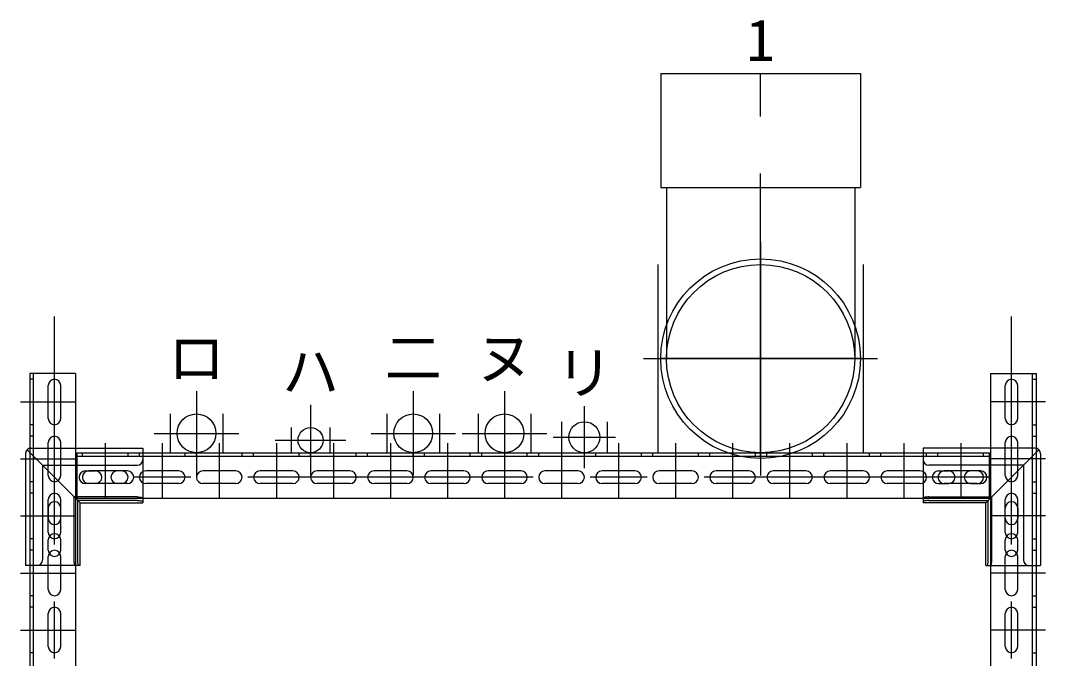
# Model space of a CAD drawing. Units: millimetres at full size, sheet at 1:50. Extents: x -29943 to 12787, y -4404 to 10657.
# Drawn here: x -1736 to -838, y 2860 to 3420 of the extents above; entities that cross this region are included whole.
import ezdxf
from ezdxf.enums import TextEntityAlignment as Align

# ---------------------------------------------------------------- set-up
doc = ezdxf.new("R2010")
doc.units = ezdxf.units.MM
doc.header["$LTSCALE"] = 50
doc.linetypes.add('CHAIN1', pattern=[8, 5, -1, 1, -1])
for name, color, linetype, lineweight in [('0-0_マルチ横', 3, 'Continuous', 9), ('0-1_接続金具', 7, 'Continuous', 18), ('0-3_マルチ縦', 3, 'Continuous', 9), ('0-F_文字', 7, 'Continuous', 9), ('1-0_1\u3000脱臭配管', 4, 'Continuous', 9), ('2-1_18\u3000汚泥洗浄設備用', 4, 'Continuous', 9), ('2-2_19\u3000ベーパライザ―用', 4, 'Continuous', 9), ('2-3_20\u3000ガス漏れ警報装置用', 4, 'Continuous', 9), ('2-8_25\u3000VRヒーター', 4, 'Continuous', 9), ('2-9_26\u3000VR制御線', 4, 'Continuous', 9)]:
    doc.layers.add(name, color=color, linetype=linetype, lineweight=lineweight)
doc.styles.add('ＭＳ ゴシック', font='')
doc.styles.get('ＭＳ ゴシック').set_extended_font_data('MS Gothic')

msp = doc.modelspace()

# ---------------------------------------------------------------- linework, layer by layer
at = {"layer": '0-0_マルチ横', "color": 4, "linetype": 'CHAIN1'}
for p, q in [((-1662.07, 3048.76), (-1662.07, 3000.46)), ((-1612.07, 3048.76), (-1612.07, 3000.46)), ((-1562.07, 3048.76), (-1562.07, 3000.46)), ((-1512.07, 3048.76), (-1512.07, 3000.46)), ((-1462.07, 3048.76), (-1462.07, 3000.46)), ((-1412.07, 3048.76), (-1412.07, 3000.46)), ((-1362.07, 3048.76), (-1362.07, 3000.46)), ((-1312.07, 3048.76), (-1312.07, 3000.46)), ((-1262.07, 3048.76), (-1262.07, 3000.46)), ((-1212.07, 3048.76), (-1212.07, 3000.46)), ((-1162.07, 3048.76), (-1162.07, 3000.46)), ((-1112.07, 3048.76), (-1112.07, 3000.46)), ((-1062.07, 3048.76), (-1062.07, 3000.46)), ((-1012.07, 3048.76), (-1012.07, 3000.46)), ((-962.07, 3048.76), (-962.07, 3000.46)), ((-912.07, 3048.76), (-912.07, 3000.46)), ((-887.07, 3018.96), (-1687.07, 3018.96))]:
    msp.add_line(p, q, dxfattribs=at)
at = {"layer": '0-0_マルチ横'}
for p, q in [((-1687.07, 3040.46), (-1687.07, 3000.46)), ((-1687.07, 3040.46), (-887.07, 3040.46)), ((-887.07, 3037.26), (-1687.07, 3037.26)), ((-1682.07, 3037.26), (-1682.07, 3040.46)), ((-1642.07, 3037.26), (-1642.07, 3040.46)), ((-1632.07, 3037.26), (-1632.07, 3040.46)), ((-1592.07, 3037.26), (-1592.07, 3040.46)), ((-1582.07, 3037.26), (-1582.07, 3040.46)), ((-1542.07, 3037.26), (-1542.07, 3040.46)), ((-1532.07, 3037.26), (-1532.07, 3040.46)), ((-1492.07, 3037.26), (-1492.07, 3040.46)), ((-1482.07, 3037.26), (-1482.07, 3040.46)), ((-1442.07, 3037.26), (-1442.07, 3040.46)), ((-1432.07, 3037.26), (-1432.07, 3040.46)), ((-1392.07, 3037.26), (-1392.07, 3040.46)), ((-1382.07, 3037.26), (-1382.07, 3040.46)), ((-1342.07, 3037.26), (-1342.07, 3040.46)), ((-1332.07, 3037.26), (-1332.07, 3040.46)), ((-1292.07, 3037.26), (-1292.07, 3040.46)), ((-1282.07, 3037.26), (-1282.07, 3040.46)), ((-1242.07, 3037.26), (-1242.07, 3040.46)), ((-1232.07, 3037.26), (-1232.07, 3040.46)), ((-1192.07, 3037.26), (-1192.07, 3040.46)), ((-1182.07, 3037.26), (-1182.07, 3040.46)), ((-1142.07, 3037.26), (-1142.07, 3040.46)), ((-1132.07, 3037.26), (-1132.07, 3040.46)), ((-1092.07, 3037.26), (-1092.07, 3040.46)), ((-1082.07, 3037.26), (-1082.07, 3040.46)), ((-1042.07, 3037.26), (-1042.07, 3040.46)), ((-1032.07, 3037.26), (-1032.07, 3040.46)), ((-992.07, 3037.26), (-992.07, 3040.46)), ((-982.07, 3037.26), (-982.07, 3040.46)), ((-942.07, 3037.26), (-942.07, 3040.46)), ((-932.07, 3037.26), (-932.07, 3040.46)), ((-892.07, 3037.26), (-892.07, 3040.46)), ((-887.07, 3040.46), (-887.07, 3000.46)), ((-1647.57, 3024.46), (-1676.57, 3024.46)), ((-1597.57, 3024.46), (-1626.57, 3024.46)), ((-1547.57, 3024.46), (-1576.57, 3024.46)), ((-1497.57, 3024.46), (-1526.57, 3024.46)), ((-1447.57, 3024.46), (-1476.57, 3024.46)), ((-1397.57, 3024.46), (-1426.57, 3024.46)), ((-1347.57, 3024.46), (-1376.57, 3024.46)), ((-1297.57, 3024.46), (-1326.57, 3024.46)), ((-1247.57, 3024.46), (-1276.57, 3024.46)), ((-1197.57, 3024.46), (-1226.57, 3024.46)), ((-1147.57, 3024.46), (-1176.57, 3024.46)), ((-1097.57, 3024.46), (-1126.57, 3024.46)), ((-1047.57, 3024.46), (-1076.57, 3024.46)), ((-997.57, 3024.46), (-1026.57, 3024.46)), ((-947.57, 3024.46), (-976.57, 3024.46)), ((-897.57, 3024.46), (-926.57, 3024.46)), ((-1647.57, 3013.46), (-1676.57, 3013.46)), ((-1597.57, 3013.46), (-1626.57, 3013.46)), ((-1547.57, 3013.46), (-1576.57, 3013.46)), ((-1497.57, 3013.46), (-1526.57, 3013.46)), ((-1447.57, 3013.46), (-1476.57, 3013.46)), ((-1397.57, 3013.46), (-1426.57, 3013.46)), ((-1347.57, 3013.46), (-1376.57, 3013.46)), ((-1297.57, 3013.46), (-1326.57, 3013.46)), ((-1247.57, 3013.46), (-1276.57, 3013.46)), ((-1197.57, 3013.46), (-1226.57, 3013.46)), ((-1147.57, 3013.46), (-1176.57, 3013.46)), ((-1097.57, 3013.46), (-1126.57, 3013.46)), ((-1047.57, 3013.46), (-1076.57, 3013.46)), ((-997.57, 3013.46), (-1026.57, 3013.46)), ((-947.57, 3013.46), (-976.57, 3013.46)), ((-897.57, 3013.46), (-926.57, 3013.46)), ((-1687.07, 3000.46), (-887.07, 3000.46))]:
    msp.add_line(p, q, dxfattribs=at)
for centre, start, end in [((-1676.57, 3018.96), 90, 270), ((-1647.57, 3018.96), 270, 90), ((-1626.57, 3018.96), 90, 270), ((-1597.57, 3018.96), 270, 90), ((-1576.57, 3018.96), 90, 270), ((-1547.57, 3018.96), 270, 90), ((-1526.57, 3018.96), 90, 270), ((-1497.57, 3018.96), 270, 90), ((-1476.57, 3018.96), 90, 270), ((-1447.57, 3018.96), 270, 90), ((-1426.57, 3018.96), 90, 270), ((-1397.57, 3018.96), 270, 90), ((-1376.57, 3018.96), 90, 270), ((-1347.57, 3018.96), 270, 90), ((-1326.57, 3018.96), 90, 270), ((-1297.57, 3018.96), 270, 90), ((-1276.57, 3018.96), 90, 270), ((-1247.57, 3018.96), 270, 90), ((-1226.57, 3018.96), 90, 270), ((-1197.57, 3018.96), 270, 90), ((-1176.57, 3018.96), 90, 270), ((-1147.57, 3018.96), 270, 90), ((-1126.57, 3018.96), 90, 270), ((-1097.57, 3018.96), 270, 90), ((-1076.57, 3018.96), 90, 270), ((-1047.57, 3018.96), 270, 90), ((-1026.57, 3018.96), 90, 270), ((-997.57, 3018.96), 270, 90), ((-976.57, 3018.96), 90, 270), ((-947.57, 3018.96), 270, 90), ((-926.57, 3018.96), 90, 270), ((-897.57, 3018.96), 270, 90)]:
    msp.add_arc(centre, 5.5, start, end, dxfattribs=at)
at = {"layer": '0-1_接続金具'}
for p, q in [((-1732.07, 3039.46), (-1732.07, 2941.46)), ((-1730.61, 3043), (-1684.07, 2996.46)), ((-1727.07, 3044.46), (-1629.07, 3044.46)), ((-1629.07, 3044.46), (-1629.07, 2996.46)), ((-945.07, 3044.46), (-945.07, 2996.46)), ((-847.07, 3044.46), (-945.07, 3044.46)), ((-843.54, 3043), (-890.07, 2996.46)), ((-842.07, 3039.46), (-842.07, 2941.46)), ((-1717.07, 3029.46), (-1717.07, 2946.46)), ((-1717.07, 3029.46), (-1634.07, 3029.46)), ((-857.07, 3029.46), (-940.07, 3029.46)), ((-857.07, 3029.46), (-857.07, 2946.46)), ((-1679.57, 3024.46), (-1670.57, 3024.46)), ((-1642.57, 3024.46), (-1651.57, 3024.46)), ((-931.57, 3024.46), (-922.57, 3024.46)), ((-894.57, 3024.46), (-903.57, 3024.46)), ((-1670.57, 3013.46), (-1679.57, 3013.46)), ((-1642.57, 3013.46), (-1651.57, 3013.46)), ((-931.57, 3013.46), (-922.57, 3013.46)), ((-903.57, 3013.46), (-894.57, 3013.46)), ((-1689.28, 2946.46), (-1689.28, 3001.67)), ((-1634.07, 3001.67), (-1689.28, 3001.67)), ((-940.07, 3001.67), (-884.86, 3001.67)), ((-884.86, 2946.46), (-884.86, 3001.67)), ((-1686.13, 2946.46), (-1686.13, 2998.52)), ((-1634.07, 2998.52), (-1686.13, 2998.52)), ((-940.07, 2998.52), (-888.01, 2998.52)), ((-888.01, 2946.46), (-888.01, 2998.52)), ((-1712.07, 2991.96), (-1712.07, 2982.96)), ((-1701.07, 2982.96), (-1701.07, 2991.96)), ((-873.07, 2982.96), (-873.07, 2991.96)), ((-862.07, 2991.96), (-862.07, 2982.96)), ((-1712.07, 2954.96), (-1712.07, 2963.96)), ((-1701.07, 2954.96), (-1701.07, 2963.96)), ((-873.07, 2954.96), (-873.07, 2963.96)), ((-862.07, 2954.96), (-862.07, 2963.96)), ((-1684.07, 2941.46), (-1732.07, 2941.46)), ((-890.07, 2941.46), (-842.07, 2941.46))]:
    msp.add_line(p, q, dxfattribs=at)
for points in [[(-1634.07, 3001.67), (-1633.2, 3001.66), (-1632.36, 3001.61), (-1631.57, 3001.54), (-1630.86, 3001.43), (-1630.24, 3001.31), (-1629.74, 3001.16), (-1629.37, 3001), (-1629.15, 3000.82), (-1629.07, 3000.64)], [(-940.07, 3001.67), (-940.94, 3001.66), (-941.78, 3001.61), (-942.57, 3001.54), (-943.29, 3001.43), (-943.9, 3001.31), (-944.4, 3001.16), (-944.77, 3001), (-945, 3000.82), (-945.07, 3000.64)], [(-1684.07, 2941.46), (-1684.07, 2996.46), (-1629.07, 2996.46)], [(-1634.07, 2998.52), (-1633.2, 2998.51), (-1632.36, 2998.46), (-1631.57, 2998.38), (-1630.86, 2998.28), (-1630.24, 2998.15), (-1629.74, 2998.01), (-1629.37, 2997.84), (-1629.15, 2997.67), (-1629.07, 2997.49)], [(-940.07, 2998.52), (-940.94, 2998.51), (-941.78, 2998.46), (-942.57, 2998.38), (-943.29, 2998.28), (-943.9, 2998.15), (-944.4, 2998.01), (-944.77, 2997.84), (-945, 2997.67), (-945.07, 2997.49)], [(-890.07, 2941.46), (-890.07, 2996.46), (-945.07, 2996.46)], [(-1688.25, 2941.46), (-1688.43, 2941.54), (-1688.6, 2941.77), (-1688.77, 2942.13), (-1688.91, 2942.63), (-1689.04, 2943.25), (-1689.14, 2943.96), (-1689.22, 2944.75), (-1689.26, 2945.6), (-1689.28, 2946.46)], [(-1685.1, 2941.46), (-1685.28, 2941.54), (-1685.45, 2941.77), (-1685.61, 2942.13), (-1685.76, 2942.63), (-1685.89, 2943.25), (-1685.99, 2943.96), (-1686.07, 2944.75), (-1686.11, 2945.6), (-1686.13, 2946.46)], [(-889.04, 2941.46), (-888.86, 2941.54), (-888.69, 2941.77), (-888.53, 2942.13), (-888.38, 2942.63), (-888.26, 2943.25), (-888.15, 2943.96), (-888.08, 2944.75), (-888.03, 2945.6), (-888.01, 2946.46)], [(-885.89, 2941.46), (-885.71, 2941.54), (-885.54, 2941.77), (-885.38, 2942.13), (-885.23, 2942.63), (-885.1, 2943.25), (-885, 2943.96), (-884.92, 2944.75), (-884.88, 2945.6), (-884.86, 2946.46)]]:
    msp.add_lwpolyline(points, dxfattribs=at)
for centre, radius, start, end in [((-1727.07, 3039.46), 5, 90, 180), ((-847.07, 3039.46), 5, 0, 90), ((-1634.07, 3034.46), 5, 270, 0), ((-940.07, 3034.46), 5, 180, 270), ((-1679.57, 3018.96), 5.5, 90, 270), ((-1670.57, 3018.96), 5.5, 270, 90), ((-1651.57, 3018.96), 5.5, 90, 270), ((-1642.57, 3018.96), 5.5, 270, 90), ((-931.57, 3018.96), 5.5, 90, 270), ((-922.57, 3018.96), 5.5, 270, 90), ((-903.57, 3018.96), 5.5, 90, 270), ((-894.57, 3018.96), 5.5, 270, 90), ((-1706.57, 2991.96), 5.5, 0, 180), ((-867.57, 2991.96), 5.5, 0, 180), ((-1706.57, 2982.96), 5.5, 180, 0), ((-867.57, 2982.96), 5.5, 180, 0), ((-1706.57, 2963.96), 5.5, 0, 180), ((-867.57, 2963.96), 5.5, 0, 180), ((-1706.57, 2954.96), 5.5, 180, 0), ((-867.57, 2954.96), 5.5, 180, 0), ((-1722.07, 2946.46), 5, 270, 0), ((-852.07, 2946.46), 5, 180, 270)]:
    msp.add_arc(centre, radius, start, end, dxfattribs=at)
at = {"layer": '0-3_マルチ縦', "color": 4, "linetype": 'CHAIN1'}
for p, q in [((-1706.57, 2159.96), (-1706.57, 3159.96)), ((-867.57, 2159.96), (-867.57, 3159.96)), ((-1736.37, 3084.96), (-1688.07, 3084.96)), ((-837.78, 3084.96), (-886.07, 3084.96)), ((-1736.37, 3034.96), (-1688.07, 3034.96)), ((-837.78, 3034.96), (-886.07, 3034.96)), ((-1736.37, 2984.96), (-1688.07, 2984.96)), ((-837.78, 2984.96), (-886.07, 2984.96)), ((-1736.37, 2934.96), (-1688.07, 2934.96)), ((-837.78, 2934.96), (-886.07, 2934.96)), ((-1736.37, 2884.96), (-1688.07, 2884.96)), ((-837.78, 2884.96), (-886.07, 2884.96))]:
    msp.add_line(p, q, dxfattribs=at)
at = {"layer": '0-3_マルチ縦'}
for p, q in [((-1688.07, 3109.96), (-1728.07, 3109.96)), ((-1728.07, 3109.96), (-1728.07, 2159.96)), ((-1724.87, 2159.96), (-1724.87, 3109.96)), ((-1688.07, 3109.96), (-1688.07, 2159.96)), ((-886.07, 3109.96), (-846.07, 3109.96)), ((-886.07, 3109.96), (-886.07, 2159.96)), ((-849.27, 2159.96), (-849.27, 3109.96)), ((-846.07, 3109.96), (-846.07, 2159.96)), ((-1724.87, 3104.96), (-1728.07, 3104.96)), ((-849.27, 3104.96), (-846.07, 3104.96)), ((-1712.07, 3070.46), (-1712.07, 3099.46)), ((-1701.07, 3070.46), (-1701.07, 3099.46)), ((-873.07, 3070.46), (-873.07, 3099.46)), ((-862.07, 3070.46), (-862.07, 3099.46)), ((-1724.87, 3064.96), (-1728.07, 3064.96)), ((-849.27, 3064.96), (-846.07, 3064.96)), ((-1724.87, 3054.96), (-1728.07, 3054.96)), ((-1712.07, 3020.46), (-1712.07, 3049.46)), ((-1701.07, 3020.46), (-1701.07, 3049.46)), ((-873.07, 3020.46), (-873.07, 3049.46)), ((-862.07, 3020.46), (-862.07, 3049.46)), ((-849.27, 3054.96), (-846.07, 3054.96)), ((-1724.87, 3014.96), (-1728.07, 3014.96)), ((-849.27, 3014.96), (-846.07, 3014.96)), ((-1724.87, 3004.96), (-1728.07, 3004.96)), ((-849.27, 3004.96), (-846.07, 3004.96)), ((-1712.07, 2970.46), (-1712.07, 2999.46)), ((-1701.07, 2970.46), (-1701.07, 2999.46)), ((-873.07, 2970.46), (-873.07, 2999.46)), ((-862.07, 2970.46), (-862.07, 2999.46)), ((-1724.87, 2964.96), (-1728.07, 2964.96)), ((-849.27, 2964.96), (-846.07, 2964.96)), ((-1724.87, 2954.96), (-1728.07, 2954.96)), ((-1712.07, 2920.46), (-1712.07, 2949.46)), ((-1701.07, 2920.46), (-1701.07, 2949.46)), ((-873.07, 2920.46), (-873.07, 2949.46)), ((-862.07, 2920.46), (-862.07, 2949.46)), ((-849.27, 2954.96), (-846.07, 2954.96)), ((-1724.87, 2914.96), (-1728.07, 2914.96)), ((-849.27, 2914.96), (-846.07, 2914.96)), ((-1724.87, 2904.96), (-1728.07, 2904.96)), ((-849.27, 2904.96), (-846.07, 2904.96)), ((-1712.07, 2870.46), (-1712.07, 2899.46)), ((-1701.07, 2870.46), (-1701.07, 2899.46)), ((-873.07, 2870.46), (-873.07, 2899.46)), ((-862.07, 2870.46), (-862.07, 2899.46)), ((-1724.87, 2864.96), (-1728.07, 2864.96)), ((-849.27, 2864.96), (-846.07, 2864.96))]:
    msp.add_line(p, q, dxfattribs=at)
for centre, start, end in [((-1706.57, 3099.46), 0, 180), ((-867.57, 3099.46), 0, 180), ((-1706.57, 3070.46), 180, 0), ((-867.57, 3070.46), 180, 0), ((-1706.57, 3049.46), 0, 180), ((-867.57, 3049.46), 0, 180), ((-1706.57, 3020.46), 180, 0), ((-867.57, 3020.46), 180, 0), ((-1706.57, 2999.46), 0, 180), ((-867.57, 2999.46), 0, 180), ((-1706.57, 2970.46), 180, 0), ((-867.57, 2970.46), 180, 0), ((-1706.57, 2949.46), 0, 180), ((-867.57, 2949.46), 0, 180), ((-1706.57, 2920.46), 180, 0), ((-867.57, 2920.46), 180, 0), ((-1706.57, 2899.46), 0, 180), ((-867.57, 2899.46), 0, 180), ((-1706.57, 2870.46), 180, 0), ((-867.57, 2870.46), 180, 0)]:
    msp.add_arc(centre, 5.5, start, end, dxfattribs=at)
at = {"layer": '1-0_1\u3000脱臭配管', "color": 3}
for p, q in [((-1175.07, 3372.96), (-1000.07, 3372.96)), ((-1000.07, 3372.96), (-1000.07, 3272.96)), ((-1170.07, 3272.96), (-1170.07, 3122.96)), ((-1005.07, 3272.96), (-1005.07, 3122.96))]:
    msp.add_line(p, q, dxfattribs=at)
at = {"layer": '1-0_1\u3000脱臭配管', "linetype": 'CHAIN1'}
for p, q in [((-1087.57, 3035.46), (-1087.57, 3372.96)), ((-1087.57, 3035.46), (-1087.57, 3372.96)), ((-1087.57, 3225.46), (-1087.57, 3020.46)), ((-1190.07, 3122.96), (-985.07, 3122.96)), ((-1000.07, 3122.96), (-1175.07, 3122.96)), ((-1000.07, 3122.96), (-1175.07, 3122.96))]:
    msp.add_line(p, q, dxfattribs=at)
at = {"layer": '1-0_1\u3000脱臭配管', "color": 7}
for p, q in [((-1177.57, 3205.46), (-1177.57, 3040.46)), ((-997.57, 3205.46), (-997.57, 3040.46))]:
    msp.add_line(p, q, dxfattribs=at)
at = {"layer": '1-0_1\u3000脱臭配管', "color": 3}
msp.add_lwpolyline([(-1175.07, 3372.96), (-1175.07, 3272.96), (-1000.07, 3272.96)], dxfattribs=at)
for radius in [87.5, 82.5, 82.5]:
    msp.add_circle((-1087.57, 3122.96), radius, dxfattribs=at)
at = {"layer": '2-1_18\u3000汚泥洗浄設備用', "linetype": 'CHAIN1'}
for p, q in [((-1582.07, 3094.46), (-1582.07, 3020.46)), ((-1619.07, 3057.46), (-1545.07, 3057.46))]:
    msp.add_line(p, q, dxfattribs=at)
at = {"layer": '2-1_18\u3000汚泥洗浄設備用', "color": 7}
for p, q in [((-1605.07, 3074.46), (-1605.07, 3040.46)), ((-1559.07, 3074.46), (-1559.07, 3040.46))]:
    msp.add_line(p, q, dxfattribs=at)
at = {"layer": '2-1_18\u3000汚泥洗浄設備用', "color": 3}
msp.add_circle((-1582.07, 3057.46), 17, dxfattribs=at)
at = {"layer": '2-2_19\u3000ベーパライザ―用', "linetype": 'CHAIN1'}
for p, q in [((-1482.07, 3082.46), (-1482.07, 3020.46)), ((-1513.07, 3051.46), (-1451.07, 3051.46))]:
    msp.add_line(p, q, dxfattribs=at)
at = {"layer": '2-2_19\u3000ベーパライザ―用', "color": 7}
for p, q in [((-1499.07, 3062.46), (-1499.07, 3040.46)), ((-1465.07, 3062.46), (-1465.07, 3040.46))]:
    msp.add_line(p, q, dxfattribs=at)
at = {"layer": '2-2_19\u3000ベーパライザ―用', "color": 3}
msp.add_circle((-1482.07, 3051.46), 11, dxfattribs=at)
at = {"layer": '2-3_20\u3000ガス漏れ警報装置用', "linetype": 'CHAIN1'}
for p, q in [((-1392.07, 3094.46), (-1392.07, 3020.46)), ((-1429.07, 3057.46), (-1355.07, 3057.46))]:
    msp.add_line(p, q, dxfattribs=at)
at = {"layer": '2-3_20\u3000ガス漏れ警報装置用', "color": 7}
for p, q in [((-1415.07, 3074.46), (-1415.07, 3040.46)), ((-1369.07, 3074.46), (-1369.07, 3040.46))]:
    msp.add_line(p, q, dxfattribs=at)
at = {"layer": '2-3_20\u3000ガス漏れ警報装置用', "color": 3}
msp.add_circle((-1392.07, 3057.46), 17, dxfattribs=at)
at = {"layer": '2-8_25\u3000VRヒーター', "linetype": 'CHAIN1'}
for p, q in [((-1242.07, 3026.86), (-1242.07, 3081.26)), ((-1269.27, 3054.06), (-1214.87, 3054.06))]:
    msp.add_line(p, q, dxfattribs=at)
at = {"layer": '2-8_25\u3000VRヒーター', "color": 7}
for p, q in [((-1262.07, 3067.66), (-1262.07, 3040.46)), ((-1222.07, 3067.66), (-1222.07, 3040.46))]:
    msp.add_line(p, q, dxfattribs=at)
at = {"layer": '2-8_25\u3000VRヒーター', "color": 3}
msp.add_circle((-1242.07, 3054.06), 13.6, dxfattribs=at)
at = {"layer": '2-9_26\u3000VR制御線', "linetype": 'CHAIN1'}
for p, q in [((-1312.07, 3094.46), (-1312.07, 3020.46)), ((-1349.07, 3057.46), (-1275.07, 3057.46))]:
    msp.add_line(p, q, dxfattribs=at)
at = {"layer": '2-9_26\u3000VR制御線', "color": 7}
for p, q in [((-1335.07, 3074.46), (-1335.07, 3040.46)), ((-1289.07, 3074.46), (-1289.07, 3040.46))]:
    msp.add_line(p, q, dxfattribs=at)
at = {"layer": '2-9_26\u3000VR制御線', "color": 3}
msp.add_circle((-1312.07, 3057.46), 17, dxfattribs=at)

# ---------------------------------------------------------------- texts
at = {"layer": '0-F_文字', "style": 'ＭＳ ゴシック'}
for s, p in [('1', (-1100.07, 3372.96)), ('ロ', (-1607.07, 3094.46)), ('二', (-1417.07, 3094.46)), ('ヌ', (-1337.07, 3094.46)), ('ハ', (-1507.07, 3082.46)), ('リ', (-1267.07, 3081.26))]:
    msp.add_text(s, height=36.66, dxfattribs=at).set_placement(p, align=Align.BOTTOM_LEFT)

doc.saveas('drawing.dxf')
